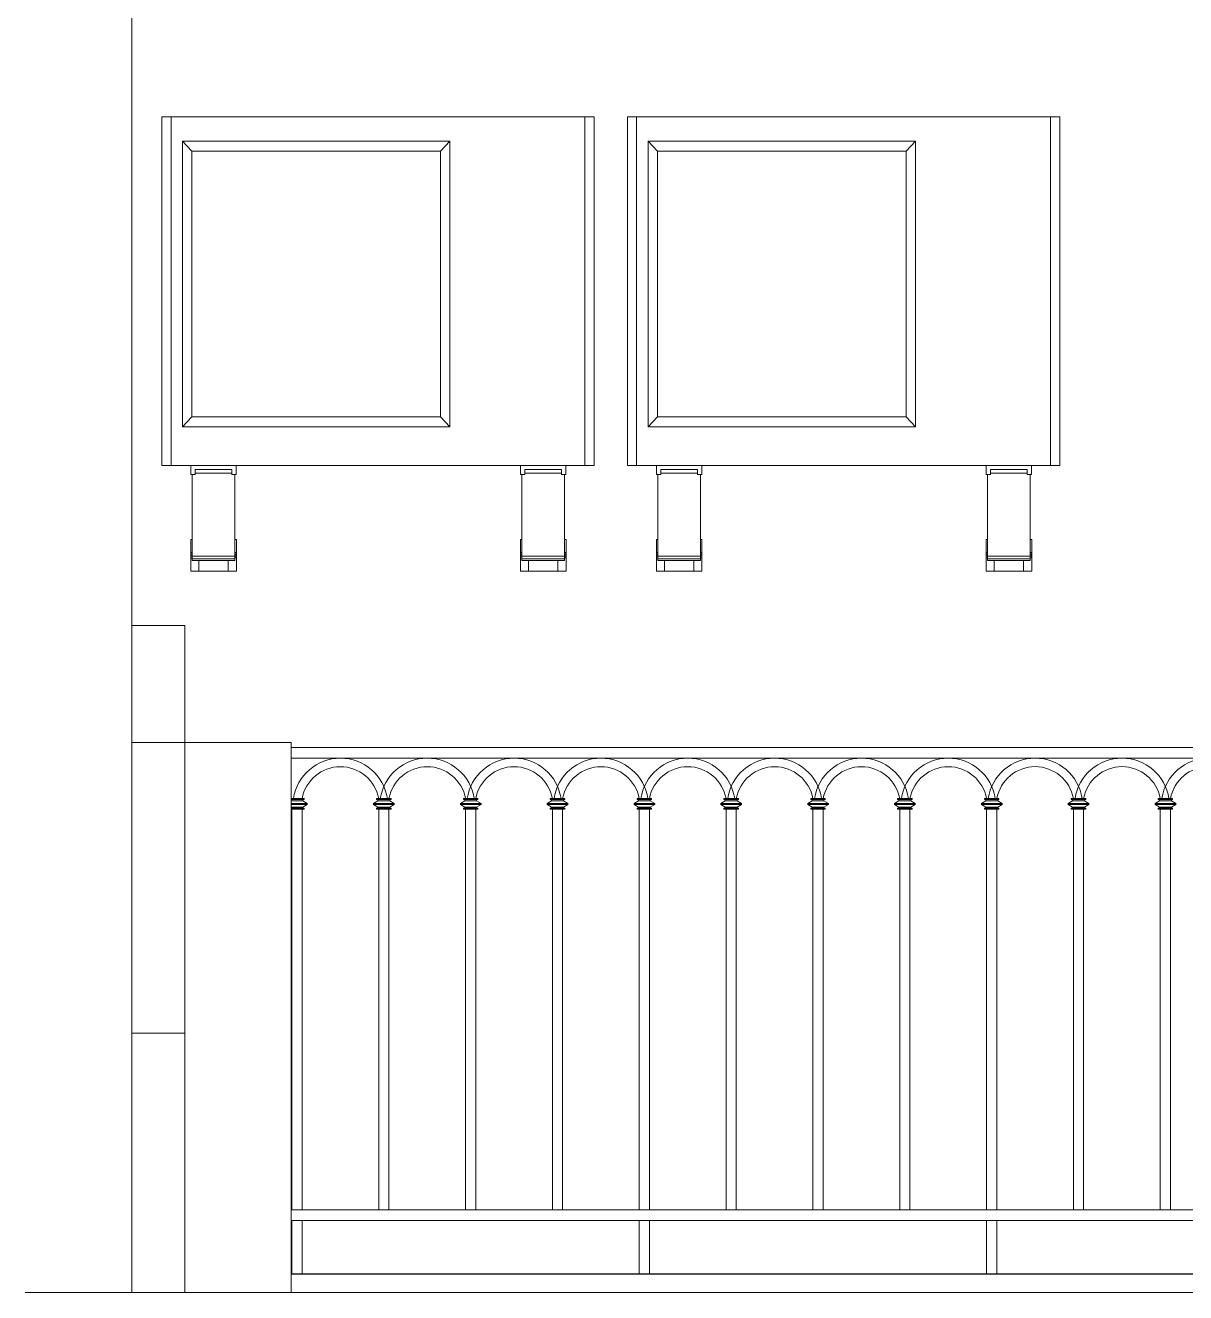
# Model space of a CAD drawing. Header units: millimetres. Extents: x -78046 to 260989, y -99288 to 158505.
# Drawn here: x 207891 to 210071, y -56182 to -53800 of the extents above; entities that cross this region are included whole.
import ezdxf
from ezdxf.xclip import XClip

# ---------------------------------------------------------------- set-up
doc = ezdxf.new("R2010")
doc.units = ezdxf.units.MM
doc.header["$LTSCALE"] = 100
doc.header["$XCLIPFRAME"] = 0
doc.layers.add('-HATCH', color=8, linetype='Continuous', lineweight=5)
doc.layers.add('-LINE1', color=7, linetype='Continuous', lineweight=18)

# ---------------------------------------------------------------- blocks, each defined once
blk = doc.blocks.new('lancan')
for p, q in [((-1.1, 988.8), (6547.2, 988.8)), ((-1.1, 968.8), (6547.2, 968.8)), ((0, 883.9), (-9.8, 883.9)), ((0, 881.9), (-9.8, 881.9)), ((-4, 893), (0, 893)), ((-1.6, 891), (0, 891)), ((-1.6, 889), (20.8, 889)), ((0, 893), (19.2, 893)), ((19.2, 891), (0, 891)), ((0, 881.9), (0, 883.9)), ((0, 883.9), (19.2, 883.9)), ((0, 881.9), (19.2, 881.9)), ((19.2, 893), (23.2, 893)), ((19.2, 891), (20.8, 891)), ((19.2, 883.9), (19.2, 881.9)), ((19.2, 883.9), (29, 883.9)), ((19.2, 881.9), (29, 881.9)), ((20.8, 889), (20.8, 891)), ((20.8, 891), (23.2, 891)), ((29, 883.9), (20.8, 889)), ((20.8, 876.9), (29, 881.9)), ((23.2, 891), (23.2, 893)), ((29, 881.9), (29, 883.9)), ((161.6, 889), (153.4, 883.9)), ((153.4, 883.9), (153.4, 881.9)), ((163.2, 883.9), (153.4, 883.9)), ((153.4, 881.9), (161.6, 876.9)), ((163.2, 881.9), (153.4, 881.9)), ((159.2, 893), (159.2, 891)), ((159.2, 893), (163.2, 893)), ((159.2, 891), (161.6, 891)), ((161.6, 891), (161.6, 889)), ((161.6, 891), (163.2, 891)), ((161.6, 889), (184, 889)), ((163.2, 893), (182.4, 893)), ((182.4, 891), (163.2, 891)), ((163.2, 881.9), (163.2, 883.9)), ((163.2, 883.9), (182.4, 883.9)), ((163.2, 881.9), (182.4, 881.9)), ((182.4, 893), (186.4, 893)), ((182.4, 891), (184, 891)), ((182.4, 883.9), (182.4, 881.9)), ((182.4, 883.9), (192.2, 883.9)), ((182.4, 881.9), (192.2, 881.9)), ((184, 889), (184, 891)), ((184, 891), (186.4, 891)), ((192.2, 883.9), (184, 889)), ((184, 876.9), (192.2, 881.9)), ((186.4, 891), (186.4, 893)), ((192.2, 881.9), (192.2, 883.9)), ((324.8, 889), (316.6, 883.9)), ((316.6, 883.9), (316.6, 881.9)), ((326.4, 883.9), (316.6, 883.9)), ((316.6, 881.9), (324.8, 876.9)), ((326.4, 881.9), (316.6, 881.9)), ((322.4, 893), (322.4, 891)), ((322.4, 893), (326.4, 893)), ((322.4, 891), (324.8, 891)), ((324.8, 891), (324.8, 889)), ((324.8, 891), (326.4, 891)), ((324.8, 889), (347.2, 889)), ((326.4, 893), (345.6, 893)), ((345.6, 891), (326.4, 891)), ((326.4, 881.9), (326.4, 883.9)), ((326.4, 883.9), (345.6, 883.9)), ((326.4, 881.9), (345.6, 881.9)), ((345.6, 893), (349.6, 893)), ((345.6, 891), (347.2, 891)), ((345.6, 883.9), (345.6, 881.9)), ((345.6, 883.9), (355.4, 883.9)), ((345.6, 881.9), (355.4, 881.9)), ((347.2, 889), (347.2, 891)), ((347.2, 891), (349.6, 891)), ((355.4, 883.9), (347.2, 889)), ((347.2, 876.9), (355.4, 881.9)), ((349.6, 891), (349.6, 893)), ((355.4, 881.9), (355.4, 883.9)), ((488, 889), (479.8, 883.9)), ((479.8, 883.9), (479.8, 881.9)), ((489.6, 883.9), (479.8, 883.9)), ((479.8, 881.9), (488, 876.9)), ((489.6, 881.9), (479.8, 881.9)), ((485.6, 893), (485.6, 891)), ((485.6, 893), (489.6, 893)), ((485.6, 891), (488, 891)), ((488, 891), (488, 889)), ((488, 891), (489.6, 891)), ((488, 889), (510.4, 889)), ((489.6, 893), (508.8, 893)), ((508.8, 891), (489.6, 891)), ((489.6, 881.9), (489.6, 883.9)), ((489.6, 883.9), (508.8, 883.9)), ((489.6, 881.9), (508.8, 881.9)), ((508.8, 893), (512.8, 893)), ((508.8, 891), (510.4, 891)), ((508.8, 883.9), (508.8, 881.9)), ((508.8, 883.9), (518.6, 883.9)), ((508.8, 881.9), (518.6, 881.9)), ((510.4, 889), (510.4, 891)), ((510.4, 891), (512.8, 891)), ((518.6, 883.9), (510.4, 889)), ((510.4, 876.9), (518.6, 881.9)), ((512.8, 891), (512.8, 893)), ((518.6, 881.9), (518.6, 883.9)), ((651.2, 889), (643, 884)), ((643, 884), (643, 882)), ((652.8, 884), (643, 884)), ((643, 882), (651.2, 876.9)), ((652.8, 882), (643, 882)), ((648.8, 893), (648.8, 891)), ((648.8, 893), (652.8, 893)), ((648.8, 891), (651.2, 891)), ((651.2, 891), (651.2, 889)), ((651.2, 891), (652.8, 891)), ((651.2, 889), (673.6, 889)), ((652.8, 893), (672, 893)), ((672, 891), (652.8, 891)), ((652.8, 882), (652.8, 884)), ((652.8, 884), (672, 884)), ((652.8, 882), (672, 882)), ((672, 893), (676, 893)), ((672, 891), (673.6, 891)), ((672, 884), (672, 882)), ((672, 884), (681.8, 884)), ((672, 882), (681.8, 882)), ((673.6, 889), (673.6, 891)), ((673.6, 891), (676, 891)), ((681.8, 884), (673.6, 889)), ((673.6, 876.9), (681.8, 882)), ((676, 891), (676, 893)), ((681.8, 882), (681.8, 884)), ((814.4, 889), (806.2, 884)), ((806.2, 884), (806.2, 882)), ((816, 884), (806.2, 884)), ((806.2, 882), (814.4, 876.9)), ((816, 882), (806.2, 882)), ((812, 893), (812, 891)), ((812, 893), (816, 893)), ((812, 891), (814.4, 891)), ((814.4, 891), (814.4, 889)), ((814.4, 891), (816, 891)), ((814.4, 889), (836.8, 889)), ((816, 893), (835.2, 893)), ((835.2, 891), (816, 891)), ((816, 882), (816, 884)), ((816, 884), (835.2, 884)), ((816, 882), (835.2, 882)), ((835.2, 893), (839.2, 893)), ((835.2, 891), (836.8, 891)), ((835.2, 884), (835.2, 882)), ((835.2, 884), (845, 884)), ((835.2, 882), (845, 882)), ((836.8, 889), (836.8, 891)), ((836.8, 891), (839.2, 891)), ((845, 884), (836.8, 889)), ((836.8, 876.9), (845, 882)), ((839.2, 891), (839.2, 893)), ((845, 882), (845, 884)), ((977.6, 889), (969.4, 884)), ((969.4, 884), (969.4, 882)), ((979.2, 884), (969.4, 884)), ((969.4, 882), (977.6, 876.9)), ((979.2, 882), (969.4, 882)), ((975.2, 893), (975.2, 891)), ((975.2, 893), (979.2, 893)), ((975.2, 891), (977.6, 891)), ((977.6, 891), (977.6, 889)), ((977.6, 891), (979.2, 891)), ((977.6, 889), (1000, 889)), ((979.2, 893), (998.4, 893)), ((998.4, 891), (979.2, 891)), ((979.2, 882), (979.2, 884)), ((979.2, 884), (998.4, 884)), ((979.2, 882), (998.4, 882)), ((998.4, 893), (1002.4, 893)), ((998.4, 891), (1000, 891)), ((998.4, 884), (998.4, 882)), ((998.4, 884), (1008.2, 884)), ((998.4, 882), (1008.2, 882)), ((1000, 889), (1000, 891)), ((1000, 891), (1002.4, 891)), ((1008.2, 884), (1000, 889)), ((1000, 876.9), (1008.2, 882)), ((1002.4, 891), (1002.4, 893)), ((1008.2, 882), (1008.2, 884)), ((1140.8, 889), (1132.6, 884)), ((1132.6, 884), (1132.6, 882)), ((1142.4, 884), (1132.6, 884)), ((1132.6, 882), (1140.8, 876.9)), ((1142.4, 882), (1132.6, 882)), ((1138.4, 893), (1138.4, 891)), ((1138.4, 893), (1142.4, 893)), ((1138.4, 891), (1140.8, 891)), ((1140.8, 891), (1140.8, 889)), ((1140.8, 891), (1142.4, 891)), ((1140.8, 889), (1163.2, 889)), ((1142.4, 893), (1161.6, 893)), ((1161.6, 891), (1142.4, 891)), ((1142.4, 882), (1142.4, 884)), ((1142.4, 884), (1161.6, 884)), ((1142.4, 882), (1161.6, 882)), ((1161.6, 893), (1165.6, 893)), ((1161.6, 891), (1163.2, 891)), ((1161.6, 884), (1161.6, 882)), ((1161.6, 884), (1171.4, 884)), ((1161.6, 882), (1171.4, 882)), ((1163.2, 889), (1163.2, 891)), ((1163.2, 891), (1165.6, 891)), ((1171.4, 884), (1163.2, 889)), ((1163.2, 876.9), (1171.4, 882)), ((1165.6, 891), (1165.6, 893)), ((1171.4, 882), (1171.4, 884)), ((1304, 889), (1295.8, 884)), ((1295.8, 884), (1295.8, 882)), ((1305.6, 884), (1295.8, 884)), ((1295.8, 882), (1304, 876.9)), ((1305.6, 882), (1295.8, 882)), ((1301.6, 893), (1301.6, 891)), ((1301.6, 893), (1305.6, 893)), ((1301.6, 891), (1304, 891)), ((1304, 891), (1304, 889)), ((1304, 891), (1305.6, 891)), ((1304, 889), (1326.4, 889)), ((1305.6, 893), (1324.8, 893)), ((1324.8, 891), (1305.6, 891)), ((1305.6, 882), (1305.6, 884)), ((1305.6, 884), (1324.8, 884)), ((1305.6, 882), (1324.8, 882)), ((1324.8, 893), (1328.8, 893)), ((1324.8, 891), (1326.4, 891)), ((1324.8, 884), (1324.8, 882)), ((1324.8, 884), (1334.6, 884)), ((1324.8, 882), (1334.6, 882)), ((1326.4, 889), (1326.4, 891)), ((1326.4, 891), (1328.8, 891)), ((1334.6, 884), (1326.4, 889)), ((1326.4, 876.9), (1334.6, 882)), ((1328.8, 891), (1328.8, 893)), ((1334.6, 882), (1334.6, 884)), ((1467.2, 889), (1459, 884)), ((1459, 884), (1459, 882)), ((1468.8, 884), (1459, 884)), ((1459, 882), (1467.2, 876.9)), ((1468.8, 882), (1459, 882)), ((1464.8, 893), (1464.8, 891)), ((1464.8, 893), (1468.8, 893)), ((1464.8, 891), (1467.2, 891)), ((1467.2, 891), (1467.2, 889)), ((1467.2, 891), (1468.8, 891)), ((1467.2, 889), (1489.6, 889)), ((1468.8, 893), (1488, 893)), ((1488, 891), (1468.8, 891)), ((1468.8, 882), (1468.8, 884)), ((1468.8, 884), (1488, 884)), ((1468.8, 882), (1488, 882)), ((1488, 893), (1492, 893)), ((1488, 891), (1489.6, 891)), ((1488, 884), (1488, 882)), ((1488, 884), (1497.8, 884)), ((1488, 882), (1497.8, 882)), ((1489.6, 889), (1489.6, 891)), ((1489.6, 891), (1492, 891)), ((1497.8, 884), (1489.6, 889)), ((1489.6, 876.9), (1497.8, 882)), ((1492, 891), (1492, 893)), ((1497.8, 882), (1497.8, 884)), ((1630.4, 889), (1622.2, 884)), ((1622.2, 884), (1622.2, 882)), ((1632, 884), (1622.2, 884)), ((1622.2, 882), (1630.4, 876.9)), ((1632, 882), (1622.2, 882)), ((1628, 893), (1628, 891)), ((1628, 893), (1632, 893)), ((1628, 891), (1630.4, 891)), ((1630.4, 891), (1630.4, 889)), ((1630.4, 891), (1632, 891)), ((1630.4, 889), (1652.8, 889)), ((1632, 893), (1651.2, 893)), ((1651.2, 891), (1632, 891)), ((1632, 882), (1632, 884)), ((1632, 884), (1651.2, 884)), ((1632, 882), (1651.2, 882)), ((1651.2, 893), (1655.2, 893)), ((1651.2, 891), (1652.8, 891)), ((1651.2, 884), (1651.2, 882)), ((1651.2, 884), (1661, 884)), ((1651.2, 882), (1661, 882)), ((1652.8, 889), (1652.8, 891)), ((1652.8, 891), (1655.2, 891)), ((1661, 884), (1652.8, 889)), ((1652.8, 876.9), (1661, 882)), ((1655.2, 891), (1655.2, 893)), ((1661, 882), (1661, 884)), ((-4, 872.9), (0, 872.9)), ((-1.6, 876.9), (20.8, 876.9)), ((-1.6, 874.9), (0, 874.9)), ((19.2, 874.9), (0, 874.9)), ((0, 120), (0, 872.9)), ((0, 872.9), (19.2, 872.9)), ((19.2, 874.9), (20.8, 874.9)), ((19.2, 872.9), (19.2, 120)), ((19.2, 872.9), (23.2, 872.9)), ((20.8, 874.9), (20.8, 876.9)), ((20.8, 874.9), (23.2, 874.9)), ((23.2, 872.9), (23.2, 874.9)), ((159.2, 874.9), (159.2, 872.9)), ((159.2, 874.9), (161.6, 874.9)), ((159.2, 872.9), (163.2, 872.9)), ((161.6, 876.9), (161.6, 874.9)), ((161.6, 876.9), (184, 876.9)), ((161.6, 874.9), (163.2, 874.9)), ((182.4, 874.9), (163.2, 874.9)), ((163.2, 120), (163.2, 872.9)), ((163.2, 872.9), (182.4, 872.9)), ((182.4, 874.9), (184, 874.9)), ((182.4, 872.9), (182.4, 120)), ((182.4, 872.9), (186.4, 872.9)), ((184, 874.9), (184, 876.9)), ((184, 874.9), (186.4, 874.9)), ((186.4, 872.9), (186.4, 874.9)), ((322.4, 874.9), (322.4, 872.9)), ((322.4, 874.9), (324.8, 874.9)), ((322.4, 872.9), (326.4, 872.9)), ((324.8, 876.9), (324.8, 874.9)), ((324.8, 876.9), (347.2, 876.9)), ((324.8, 874.9), (326.4, 874.9)), ((345.6, 874.9), (326.4, 874.9)), ((326.4, 120), (326.4, 872.9)), ((326.4, 872.9), (345.6, 872.9)), ((345.6, 874.9), (347.2, 874.9)), ((345.6, 872.9), (345.6, 120)), ((345.6, 872.9), (349.6, 872.9)), ((347.2, 874.9), (347.2, 876.9)), ((347.2, 874.9), (349.6, 874.9)), ((349.6, 872.9), (349.6, 874.9)), ((485.6, 874.9), (485.6, 872.9)), ((485.6, 874.9), (488, 874.9)), ((485.6, 872.9), (489.6, 872.9)), ((488, 876.9), (488, 874.9)), ((488, 876.9), (510.4, 876.9)), ((488, 874.9), (489.6, 874.9)), ((508.8, 874.9), (489.6, 874.9)), ((489.6, 120), (489.6, 872.9)), ((489.6, 872.9), (508.8, 872.9)), ((508.8, 874.9), (510.4, 874.9)), ((508.8, 872.9), (508.8, 120)), ((508.8, 872.9), (512.8, 872.9)), ((510.4, 874.9), (510.4, 876.9)), ((510.4, 874.9), (512.8, 874.9)), ((512.8, 872.9), (512.8, 874.9)), ((648.8, 874.9), (648.8, 872.9)), ((648.8, 874.9), (651.2, 874.9)), ((648.8, 872.9), (652.8, 872.9)), ((651.2, 876.9), (651.2, 874.9)), ((651.2, 876.9), (673.6, 876.9)), ((651.2, 874.9), (652.8, 874.9)), ((672, 874.9), (652.8, 874.9)), ((652.8, 120), (652.8, 872.9)), ((652.8, 872.9), (672, 872.9)), ((672, 874.9), (673.6, 874.9)), ((672, 872.9), (672, 120)), ((672, 872.9), (676, 872.9)), ((673.6, 874.9), (673.6, 876.9)), ((673.6, 874.9), (676, 874.9)), ((676, 872.9), (676, 874.9)), ((812, 874.9), (812, 872.9)), ((812, 874.9), (814.4, 874.9)), ((812, 872.9), (816, 872.9)), ((814.4, 876.9), (814.4, 874.9)), ((814.4, 876.9), (836.8, 876.9)), ((814.4, 874.9), (816, 874.9)), ((835.2, 874.9), (816, 874.9)), ((816, 120), (816, 872.9)), ((816, 872.9), (835.2, 872.9)), ((835.2, 874.9), (836.8, 874.9)), ((835.2, 872.9), (835.2, 120)), ((835.2, 872.9), (839.2, 872.9)), ((836.8, 874.9), (836.8, 876.9)), ((836.8, 874.9), (839.2, 874.9)), ((839.2, 872.9), (839.2, 874.9)), ((975.2, 874.9), (975.2, 872.9)), ((975.2, 874.9), (977.6, 874.9)), ((975.2, 872.9), (979.2, 872.9)), ((977.6, 876.9), (977.6, 874.9)), ((977.6, 876.9), (1000, 876.9)), ((977.6, 874.9), (979.2, 874.9)), ((998.4, 874.9), (979.2, 874.9)), ((979.2, 120), (979.2, 872.9)), ((979.2, 872.9), (998.4, 872.9)), ((998.4, 874.9), (1000, 874.9)), ((998.4, 872.9), (998.4, 120)), ((998.4, 872.9), (1002.4, 872.9)), ((1000, 874.9), (1000, 876.9)), ((1000, 874.9), (1002.4, 874.9)), ((1002.4, 872.9), (1002.4, 874.9)), ((1138.4, 874.9), (1138.4, 872.9)), ((1138.4, 874.9), (1140.8, 874.9)), ((1138.4, 872.9), (1142.4, 872.9)), ((1140.8, 876.9), (1140.8, 874.9)), ((1140.8, 876.9), (1163.2, 876.9)), ((1140.8, 874.9), (1142.4, 874.9)), ((1161.6, 874.9), (1142.4, 874.9)), ((1142.4, 120), (1142.4, 872.9)), ((1142.4, 872.9), (1161.6, 872.9)), ((1161.6, 874.9), (1163.2, 874.9)), ((1161.6, 872.9), (1161.6, 120)), ((1161.6, 872.9), (1165.6, 872.9)), ((1163.2, 874.9), (1163.2, 876.9)), ((1163.2, 874.9), (1165.6, 874.9)), ((1165.6, 872.9), (1165.6, 874.9)), ((1301.6, 874.9), (1301.6, 872.9)), ((1301.6, 874.9), (1304, 874.9)), ((1301.6, 872.9), (1305.6, 872.9)), ((1304, 876.9), (1304, 874.9)), ((1304, 876.9), (1326.4, 876.9)), ((1304, 874.9), (1305.6, 874.9)), ((1324.8, 874.9), (1305.6, 874.9)), ((1305.6, 120), (1305.6, 872.9)), ((1305.6, 872.9), (1324.8, 872.9)), ((1324.8, 874.9), (1326.4, 874.9)), ((1324.8, 872.9), (1324.8, 120)), ((1324.8, 872.9), (1328.8, 872.9)), ((1326.4, 874.9), (1326.4, 876.9)), ((1326.4, 874.9), (1328.8, 874.9)), ((1328.8, 872.9), (1328.8, 874.9)), ((1464.8, 874.9), (1464.8, 872.9)), ((1464.8, 874.9), (1467.2, 874.9)), ((1464.8, 872.9), (1468.8, 872.9)), ((1467.2, 876.9), (1467.2, 874.9)), ((1467.2, 876.9), (1489.6, 876.9)), ((1467.2, 874.9), (1468.8, 874.9)), ((1488, 874.9), (1468.8, 874.9)), ((1468.8, 120), (1468.8, 872.9)), ((1468.8, 872.9), (1488, 872.9)), ((1488, 874.9), (1489.6, 874.9)), ((1488, 872.9), (1488, 120)), ((1488, 872.9), (1492, 872.9)), ((1489.6, 874.9), (1489.6, 876.9)), ((1489.6, 874.9), (1492, 874.9)), ((1492, 872.9), (1492, 874.9)), ((1628, 874.9), (1628, 872.9)), ((1628, 874.9), (1630.4, 874.9)), ((1628, 872.9), (1632, 872.9)), ((1630.4, 876.9), (1630.4, 874.9)), ((1630.4, 876.9), (1652.8, 876.9)), ((1630.4, 874.9), (1632, 874.9)), ((1651.2, 874.9), (1632, 874.9)), ((1632, 120), (1632, 872.9)), ((1632, 872.9), (1651.2, 872.9)), ((1651.2, 874.9), (1652.8, 874.9)), ((1651.2, 872.9), (1651.2, 120)), ((1651.2, 872.9), (1655.2, 872.9)), ((1652.8, 874.9), (1652.8, 876.9)), ((1652.8, 874.9), (1655.2, 874.9)), ((1655.2, 872.9), (1655.2, 874.9)), ((-1.1, 120), (6547.2, 120)), ((-1.1, 100), (6547.2, 100)), ((-1.1, 0), (6547.2, 0))]:
    blk.add_line(p, q)
for points in [[(19.2, 100), (0, 100), (0, 0), (19.2, 0)], [(672, 100), (652.8, 100), (652.8, 0), (672, 0)], [(1324.8, 100), (1305.6, 100), (1305.6, 0), (1324.8, 0)]]:
    blk.add_lwpolyline(points, close=True)
for centre, radius, start, end in [((91.2, 879.7), 89.2, 8.5304, 171.4696), ((91.2, 879.7), 73.2, 10.4137, 169.5863), ((254.4, 879.7), 89.2, 8.5304, 171.4696), ((254.4, 879.7), 73.2, 10.4137, 169.5863), ((417.6, 879.7), 89.2, 8.5304, 171.4696), ((417.6, 879.7), 73.2, 10.4137, 169.5863), ((580.8, 879.7), 89.2, 8.5304, 171.4696), ((580.8, 879.7), 73.2, 10.4137, 169.5863), ((744, 879.7), 89.2, 8.5304, 171.4696), ((744, 879.7), 73.2, 10.4137, 169.5863), ((907.2, 879.7), 89.2, 8.5304, 171.4696), ((907.2, 879.7), 73.2, 10.4137, 169.5863), ((1070.4, 879.7), 89.2, 8.5304, 171.4696), ((1070.4, 879.7), 73.2, 10.4137, 169.5863), ((1233.6, 879.7), 89.2, 8.5304, 171.4696), ((1233.6, 879.7), 73.2, 10.4137, 169.5863), ((1396.8, 879.8), 89.2, 8.5304, 171.4696), ((1396.8, 879.8), 73.2, 10.4137, 169.5863), ((1560, 879.8), 89.2, 8.5304, 171.4696), ((1560, 879.8), 73.2, 10.4137, 169.5863), ((1723.2, 879.8), 89.2, 8.5304, 171.4696), ((1723.2, 879.8), 73.2, 10.4137, 169.5863)]:
    blk.add_arc(centre, radius, start, end)

msp = doc.modelspace()

# ---------------------------------------------------------------- linework, layer by layer
at = {"layer": '-HATCH'}
for p, q in [((208147.1, -53972.4), (208147.1, -54627)), ((208164.4, -53972.4), (208147.1, -53972.4)), ((208942.3, -53972.4), (208164.4, -53972.4)), ((208164.4, -53972.4), (208164.4, -54627)), ((208942.3, -53972.4), (208942.3, -54627)), ((208942.3, -53972.4), (208959.6, -53972.4)), ((208959.6, -53972.4), (208959.6, -54627)), ((209817.4, -53972.4), (209022.2, -53972.4)), ((209022.2, -53972.4), (209022.2, -54627)), ((209039.5, -53972.4), (209022.2, -53972.4)), ((209039.5, -53972.4), (209039.5, -54627)), ((209817.4, -53972.4), (209817.4, -54627)), ((209817.4, -53972.4), (209834.7, -53972.4)), ((209834.7, -53972.4), (209834.7, -54627)), ((208186, -54554.5), (208186, -54018.1)), ((208186, -54018.1), (208688.6, -54018.1)), ((208186, -54018.1), (208203.5, -54036.9)), ((208688.6, -54018.1), (208671, -54036.9)), ((208688.6, -54018.1), (208688.6, -54554.5)), ((209061, -54554.5), (209061, -54018.1)), ((209061, -54018.1), (209563.7, -54018.1)), ((209061, -54018.1), (209078.6, -54036.9)), ((209563.7, -54018.1), (209546.1, -54036.9)), ((209563.7, -54018.1), (209563.7, -54554.5)), ((208203.5, -54036.9), (208671, -54036.9)), ((208203.5, -54535.7), (208203.5, -54036.9)), ((208671, -54036.9), (208671, -54535.7)), ((209078.6, -54036.9), (209546.1, -54036.9)), ((209078.6, -54535.7), (209078.6, -54036.9)), ((209546.1, -54036.9), (209546.1, -54535.7)), ((208186, -54554.5), (208203.5, -54535.7)), ((208688.6, -54554.5), (208186, -54554.5)), ((208671, -54535.7), (208203.5, -54535.7)), ((208688.6, -54554.5), (208671, -54535.7)), ((209061, -54554.5), (209078.6, -54535.7)), ((209563.7, -54554.5), (209061, -54554.5)), ((209546.1, -54535.7), (209078.6, -54535.7)), ((209563.7, -54554.5), (209546.1, -54535.7)), ((208147.1, -54627), (208164.4, -54627)), ((208164.4, -54627), (208201.5, -54627)), ((208201.5, -54627), (208286.6, -54627)), ((208201.5, -54644.4), (208201.5, -54627)), ((208286.6, -54627), (208821.1, -54627)), ((208286.6, -54627), (208286.6, -54644.4)), ((208821.1, -54627), (208906.2, -54627)), ((208821.1, -54644.4), (208821.1, -54627)), ((208906.2, -54627), (208942.3, -54627)), ((208906.2, -54627), (208906.2, -54644.4)), ((208959.6, -54627), (208942.3, -54627)), ((209022.2, -54627), (209039.5, -54627)), ((209039.5, -54627), (209076.6, -54627)), ((209076.6, -54627), (209161.7, -54627)), ((209076.6, -54644.4), (209076.6, -54627)), ((209161.7, -54627), (209696.2, -54627)), ((209161.7, -54627), (209161.7, -54644.4)), ((209696.2, -54627), (209781.3, -54627)), ((209696.2, -54644.4), (209696.2, -54627)), ((209781.3, -54627), (209817.4, -54627)), ((209781.3, -54627), (209781.3, -54644.4)), ((209834.7, -54627), (209817.4, -54627)), ((208204.1, -54644.4), (208201.5, -54644.4)), ((208209.6, -54644.4), (208204.1, -54644.4)), ((208204.1, -54766.6), (208204.1, -54644.4)), ((208278.5, -54635.1), (208209.6, -54635.1)), ((208209.6, -54635.1), (208209.6, -54641.8)), ((208209.6, -54641.8), (208278.5, -54641.8)), ((208209.6, -54641.8), (208209.6, -54644.4)), ((208278.5, -54635.1), (208278.5, -54641.8)), ((208278.5, -54641.8), (208278.5, -54644.4)), ((208284.6, -54644.4), (208278.5, -54644.4)), ((208286.6, -54644.4), (208284.6, -54644.4)), ((208284.6, -54766.6), (208284.6, -54644.4)), ((208823.7, -54644.4), (208821.1, -54644.4)), ((208829.2, -54644.4), (208823.7, -54644.4)), ((208823.7, -54766.6), (208823.7, -54644.4)), ((208898.1, -54635.1), (208829.2, -54635.1)), ((208829.2, -54635.1), (208829.2, -54641.8)), ((208829.2, -54641.8), (208898.1, -54641.8)), ((208829.2, -54641.8), (208829.2, -54644.4)), ((208898.1, -54635.1), (208898.1, -54641.8)), ((208898.1, -54641.8), (208898.1, -54644.4)), ((208904.2, -54644.4), (208898.1, -54644.4)), ((208906.2, -54644.4), (208904.2, -54644.4)), ((208904.2, -54766.6), (208904.2, -54644.4)), ((209079.2, -54644.4), (209076.6, -54644.4)), ((209084.7, -54644.4), (209079.2, -54644.4)), ((209079.2, -54766.6), (209079.2, -54644.4)), ((209153.6, -54635.1), (209084.7, -54635.1)), ((209084.7, -54635.1), (209084.7, -54641.8)), ((209084.7, -54641.8), (209153.6, -54641.8)), ((209084.7, -54641.8), (209084.7, -54644.4)), ((209153.6, -54635.1), (209153.6, -54641.8)), ((209153.6, -54641.8), (209153.6, -54644.4)), ((209159.7, -54644.4), (209153.6, -54644.4)), ((209161.7, -54644.4), (209159.7, -54644.4)), ((209159.7, -54766.6), (209159.7, -54644.4)), ((209698.8, -54644.4), (209696.2, -54644.4)), ((209704.3, -54644.4), (209698.8, -54644.4)), ((209698.8, -54766.6), (209698.8, -54644.4)), ((209773.2, -54635.1), (209704.3, -54635.1)), ((209704.3, -54635.1), (209704.3, -54641.8)), ((209704.3, -54641.8), (209773.2, -54641.8)), ((209704.3, -54641.8), (209704.3, -54644.4)), ((209773.2, -54635.1), (209773.2, -54641.8)), ((209773.2, -54641.8), (209773.2, -54644.4)), ((209779.3, -54644.4), (209773.2, -54644.4)), ((209781.3, -54644.4), (209779.3, -54644.4)), ((209779.3, -54766.6), (209779.3, -54644.4)), ((208201.5, -54766.6), (208204.1, -54766.6)), ((208201.5, -54825.6), (208201.5, -54766.6)), ((208204.1, -54766.6), (208204.1, -54791)), ((208284.6, -54766.6), (208287.2, -54766.6)), ((208284.6, -54766.6), (208284.6, -54791)), ((208287.2, -54766.6), (208287.2, -54825.6)), ((208821.1, -54766.6), (208823.7, -54766.6)), ((208821.1, -54825.6), (208821.1, -54766.6)), ((208823.7, -54766.6), (208823.7, -54791)), ((208904.2, -54766.6), (208906.8, -54766.6)), ((208904.2, -54766.6), (208904.2, -54791)), ((208906.8, -54766.6), (208906.8, -54825.6)), ((209076.6, -54766.6), (209079.2, -54766.6)), ((209076.6, -54825.6), (209076.6, -54766.6)), ((209079.2, -54766.6), (209079.2, -54791)), ((209159.7, -54766.6), (209162.3, -54766.6)), ((209159.7, -54766.6), (209159.7, -54791)), ((209162.3, -54766.6), (209162.3, -54825.6)), ((209696.2, -54766.6), (209698.8, -54766.6)), ((209696.2, -54825.6), (209696.2, -54766.6)), ((209698.8, -54766.6), (209698.8, -54791)), ((209779.3, -54766.6), (209781.9, -54766.6)), ((209779.3, -54766.6), (209779.3, -54791)), ((209781.9, -54766.6), (209781.9, -54825.6)), ((208204.1, -54791), (208201.7, -54791)), ((208201.7, -54791), (208201.7, -54794)), ((208201.7, -54794), (208201.7, -54796.9)), ((208204.1, -54794), (208201.7, -54794)), ((208204.1, -54791), (208204.1, -54794)), ((208204.1, -54794), (208204.1, -54796.9)), ((208284.6, -54791), (208287.1, -54791)), ((208284.6, -54791), (208284.6, -54794)), ((208284.6, -54794), (208287.1, -54794)), ((208284.6, -54796.9), (208284.6, -54794)), ((208287.1, -54791), (208287.1, -54794)), ((208287.1, -54794), (208287.1, -54796.9)), ((208823.7, -54791), (208821.3, -54791)), ((208821.3, -54791), (208821.3, -54794)), ((208821.3, -54794), (208821.3, -54796.9)), ((208823.7, -54794), (208821.3, -54794)), ((208823.7, -54791), (208823.7, -54794)), ((208823.7, -54794), (208823.7, -54796.9)), ((208904.2, -54791), (208906.7, -54791)), ((208904.2, -54791), (208904.2, -54794)), ((208904.2, -54794), (208906.7, -54794)), ((208904.2, -54796.9), (208904.2, -54794)), ((208906.7, -54791), (208906.7, -54794)), ((208906.7, -54794), (208906.7, -54796.9)), ((209079.2, -54791), (209076.8, -54791)), ((209076.8, -54791), (209076.8, -54794)), ((209076.8, -54794), (209076.8, -54796.9)), ((209079.2, -54794), (209076.8, -54794)), ((209079.2, -54791), (209079.2, -54794)), ((209079.2, -54794), (209079.2, -54796.9)), ((209159.7, -54791), (209162.1, -54791)), ((209159.7, -54791), (209159.7, -54794)), ((209159.7, -54794), (209162.1, -54794)), ((209159.7, -54796.9), (209159.7, -54794)), ((209162.1, -54791), (209162.1, -54794)), ((209162.1, -54794), (209162.1, -54796.9)), ((209698.8, -54791), (209696.4, -54791)), ((209696.4, -54791), (209696.4, -54794)), ((209696.4, -54794), (209696.4, -54796.9)), ((209698.8, -54794), (209696.4, -54794)), ((209698.8, -54791), (209698.8, -54794)), ((209698.8, -54794), (209698.8, -54796.9)), ((209779.3, -54791), (209781.7, -54791)), ((209779.3, -54791), (209779.3, -54794)), ((209779.3, -54794), (209781.7, -54794)), ((209779.3, -54796.9), (209779.3, -54794)), ((209781.7, -54791), (209781.7, -54794)), ((209781.7, -54794), (209781.7, -54796.9)), ((208204.1, -54796.9), (208201.7, -54796.9)), ((208201.7, -54796.9), (208201.7, -54801)), ((208204.1, -54801), (208201.7, -54801)), ((208204.1, -54796.9), (208204.1, -54797.6)), ((208204.1, -54797.6), (208284.6, -54797.6)), ((208204.1, -54801), (208204.1, -54797.6)), ((208204.1, -54801), (208204.1, -54802.7)), ((208204.1, -54802.7), (208284.6, -54802.7)), ((208204.1, -54802.7), (208204.1, -54805.8)), ((208204.1, -54805.8), (208216.8, -54805.8)), ((208216.8, -54805.8), (208216.8, -54825.6)), ((208216.8, -54805.8), (208271.9, -54805.8)), ((208271.9, -54825.6), (208271.9, -54805.8)), ((208271.9, -54805.8), (208284.6, -54805.8)), ((208284.6, -54797.6), (208284.6, -54796.9)), ((208284.6, -54796.9), (208287.1, -54796.9)), ((208284.6, -54797.6), (208284.6, -54801)), ((208284.6, -54802.7), (208284.6, -54801)), ((208284.6, -54801), (208287.1, -54801)), ((208284.6, -54805.8), (208284.6, -54802.7)), ((208287.1, -54796.9), (208287.1, -54801)), ((208823.7, -54796.9), (208821.3, -54796.9)), ((208821.3, -54796.9), (208821.3, -54801)), ((208823.7, -54801), (208821.3, -54801)), ((208823.7, -54796.9), (208823.7, -54797.6)), ((208823.7, -54797.6), (208904.2, -54797.6)), ((208823.7, -54801), (208823.7, -54797.6)), ((208823.7, -54801), (208823.7, -54802.7)), ((208823.7, -54802.7), (208904.2, -54802.7)), ((208823.7, -54802.7), (208823.7, -54805.8)), ((208823.7, -54805.8), (208836.4, -54805.8)), ((208836.4, -54805.8), (208836.4, -54825.6)), ((208836.4, -54805.8), (208891.5, -54805.8)), ((208891.5, -54825.6), (208891.5, -54805.8)), ((208891.5, -54805.8), (208904.2, -54805.8)), ((208904.2, -54797.6), (208904.2, -54796.9)), ((208904.2, -54796.9), (208906.7, -54796.9)), ((208904.2, -54797.6), (208904.2, -54801)), ((208904.2, -54802.7), (208904.2, -54801)), ((208904.2, -54801), (208906.7, -54801)), ((208904.2, -54805.8), (208904.2, -54802.7)), ((208906.7, -54796.9), (208906.7, -54801)), ((209079.2, -54796.9), (209076.8, -54796.9)), ((209076.8, -54796.9), (209076.8, -54801)), ((209079.2, -54801), (209076.8, -54801)), ((209079.2, -54796.9), (209079.2, -54797.6)), ((209079.2, -54797.6), (209159.7, -54797.6)), ((209079.2, -54801), (209079.2, -54797.6)), ((209079.2, -54801), (209079.2, -54802.7)), ((209079.2, -54802.7), (209159.7, -54802.7)), ((209079.2, -54802.7), (209079.2, -54805.8)), ((209079.2, -54805.8), (209091.9, -54805.8)), ((209091.9, -54805.8), (209091.9, -54825.6)), ((209091.9, -54805.8), (209147, -54805.8)), ((209147, -54825.6), (209147, -54805.8)), ((209147, -54805.8), (209159.7, -54805.8)), ((209159.7, -54797.6), (209159.7, -54796.9)), ((209159.7, -54796.9), (209162.1, -54796.9)), ((209159.7, -54797.6), (209159.7, -54801)), ((209159.7, -54802.7), (209159.7, -54801)), ((209159.7, -54801), (209162.1, -54801)), ((209159.7, -54805.8), (209159.7, -54802.7)), ((209162.1, -54796.9), (209162.1, -54801)), ((209698.8, -54796.9), (209696.4, -54796.9)), ((209696.4, -54796.9), (209696.4, -54801)), ((209698.8, -54801), (209696.4, -54801)), ((209698.8, -54796.9), (209698.8, -54797.6)), ((209698.8, -54797.6), (209779.3, -54797.6)), ((209698.8, -54801), (209698.8, -54797.6)), ((209698.8, -54801), (209698.8, -54802.7)), ((209698.8, -54802.7), (209779.3, -54802.7)), ((209698.8, -54802.7), (209698.8, -54805.8)), ((209698.8, -54805.8), (209711.5, -54805.8)), ((209711.5, -54805.8), (209711.5, -54825.6)), ((209711.5, -54805.8), (209766.6, -54805.8)), ((209766.6, -54825.6), (209766.6, -54805.8)), ((209766.6, -54805.8), (209779.3, -54805.8)), ((209779.3, -54797.6), (209779.3, -54796.9)), ((209779.3, -54796.9), (209781.7, -54796.9)), ((209779.3, -54797.6), (209779.3, -54801)), ((209779.3, -54802.7), (209779.3, -54801)), ((209779.3, -54801), (209781.7, -54801)), ((209779.3, -54805.8), (209779.3, -54802.7)), ((209781.7, -54796.9), (209781.7, -54801)), ((208216.8, -54825.6), (208201.5, -54825.6)), ((208271.9, -54825.6), (208216.8, -54825.6)), ((208287.2, -54825.6), (208271.9, -54825.6)), ((208836.4, -54825.6), (208821.1, -54825.6)), ((208891.5, -54825.6), (208836.4, -54825.6)), ((208906.8, -54825.6), (208891.5, -54825.6)), ((209091.9, -54825.6), (209076.6, -54825.6)), ((209147, -54825.6), (209091.9, -54825.6)), ((209162.3, -54825.6), (209147, -54825.6)), ((209711.5, -54825.6), (209696.2, -54825.6)), ((209766.6, -54825.6), (209711.5, -54825.6)), ((209781.9, -54825.6), (209766.6, -54825.6))]:
    msp.add_line(p, q, dxfattribs=at)
at = {"layer": '-LINE1', "color": 0, "lineweight": 20}
for p, q in [((208090.5, -56181.6), (208090.5, -53609.5)), ((208190.5, -55147.8), (208090.5, -55147.8)), ((208190.5, -55694.1), (208090.5, -55694.1)), ((208390.5, -56146.6), (212190, -56146.6)), ((207890.6, -56181.6), (216090, -56181.6))]:
    msp.add_line(p, q, dxfattribs=at)
for points in [[(208190.5, -54927.8), (208090.5, -54927.8), (208090.5, -56181.6), (208190.5, -56181.6)], [(208190.5, -55147.8), (208390.5, -55147.8), (208390.5, -56181.6), (208190.5, -56181.6)]]:
    msp.add_lwpolyline(points, close=True, dxfattribs=at)

# ---------------------------------------------------------------- block references
at = {"layer": '-HATCH', "color": 2}
ref = msp.add_blockref('lancan', (208391.6, -56146.2), dxfattribs=at)
XClip(ref).set_block_clipping_path([(-1.0891713909, -0.4520577062), (3798.37237982, 998.3908077016)])

doc.saveas('drawing.dxf')
